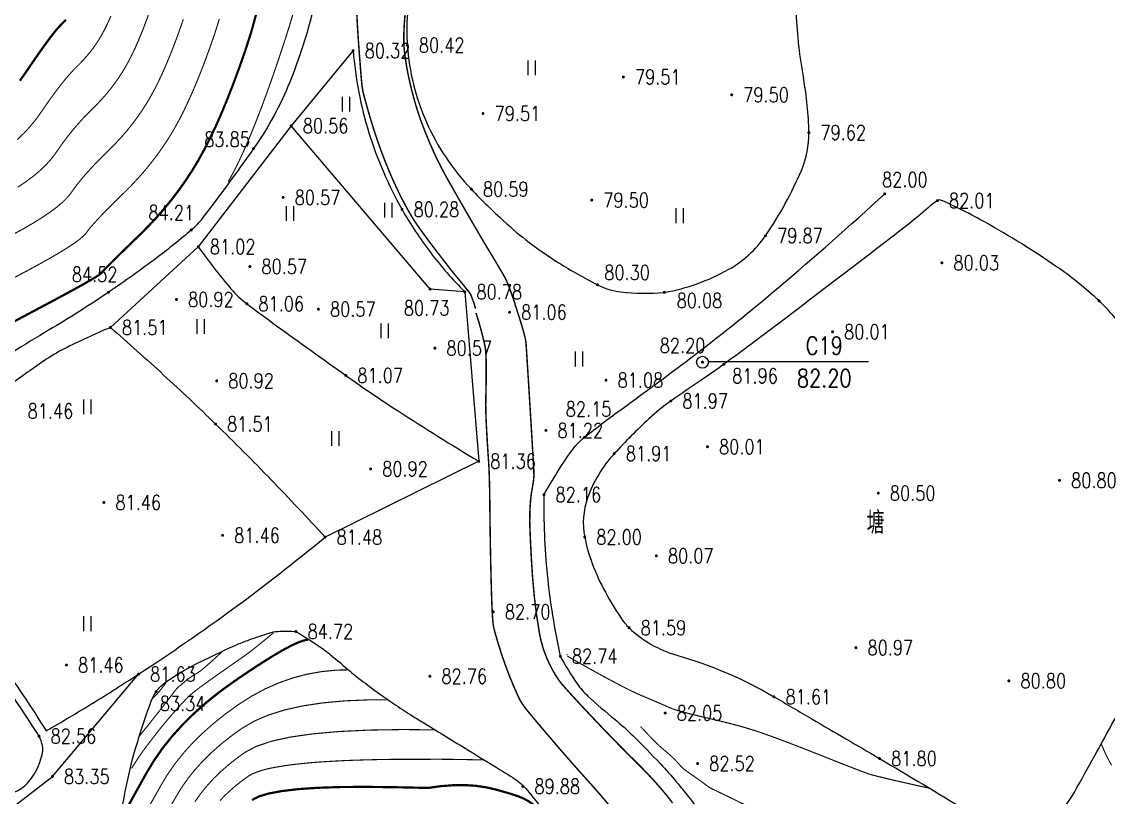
# Model space of a CAD drawing. Extents: x 532522 to 2902776, y -101917278 to 111238625.
# Drawn here: x 1220888 to 1294345, y 2996121 to 3048541 of the extents above; entities that cross this region are included whole.
import ezdxf
from ezdxf.enums import TextEntityAlignment as Align

# ---------------------------------------------------------------- set-up
doc = ezdxf.new("R2010")
doc.units = 0
doc.header["$LTSCALE"] = 1000
doc.header["$MEASUREMENT"] = 0
doc.header["$PDMODE"] = 33
doc.header["$PDSIZE"] = 0.125
doc.linetypes.add('X2', pattern=[10, 8, -2])
doc.layers.get('0').update_dxf_attribs({"linetype": 'CONTINUOUS'})
doc.layers.add('Õ÷μØºìÏß', color=20, linetype='CONTINUOUS')
doc.layers.add('新地形图', color=7, linetype='CONTINUOUS')
doc.styles.add('HZ', font='rs', dxfattribs={"width": 0.8, "bigfont": 'hztxt'})
doc.linetypes.add('10421', pattern='A,2,[150,AAA.SHX,S=1,R=0,X=0,Y=1],1e-11', length=2)

# ---------------------------------------------------------------- blocks, each defined once
blk = doc.blocks.new('GC200')
at = {"linetype": 'Continuous', "const_width": 0.2, "flags": 128}
blk.add_lwpolyline([(-0.1, 0, 1), (0.1, 0, 1)], format="xyb", close=True, dxfattribs=at)
blk = doc.blocks.new('GC121')
for p, q in [((-0.5, -0.64), (-0.5, 1.36)), ((-0.5, -0.64), (-0.5, 0.86)), ((0.5, -0.64), (0.5, 1.36))]:
    blk.add_line(p, q)
blk = doc.blocks.new('GC117')
blk.add_circle((0, 0), 0.8)
blk.add_point((0, 0))
blk = doc.blocks.new('A$C22E77CCE')
at = {"layer": '新地形图', "color": 53, "linetype": 'Continuous'}
for p, q in [((367124, 415722), (360841, 407546)), ((376512, 404678), (367124, 415722)), ((374614, 410068), (374614, 410068)), ((360841, 407546), (354897, 402086)), ((378863, 404490), (376512, 404678)), ((378863, 404490), (379796, 393042)), ((406160, 399757, 82198), (395327, 399757, 82198)), ((379796, 393042), (369408, 387909))]:
    blk.add_line(p, q, dxfattribs=at)
at = {"layer": '新地形图', "color": 53, "linetype": 'Continuous', "flags": 128}
for points, const_width in [([(351890, 422891), (351742, 422733), (351587, 422578), (351412, 422395), (351201, 422149), (350957, 421842), (350678, 421474), (350364, 421044), (350016, 420552), (349633, 420000), (349216, 419385), (348780, 418765)], 150), ([(357485, 423254), (357258, 422639), (357033, 422059), (356809, 421516), (356585, 421008), (356362, 420536), (356141, 420101), (355920, 419701), (355692, 419323), (355450, 418952), (355193, 418588), (354922, 418231), (354636, 417881), (354336, 417538), (354022, 417203), (353693, 416874), (353360, 416543), (353035, 416202), (352718, 415851), (352408, 415489), (352106, 415116), (351811, 414733), (351524, 414339), (351244, 413935), (350942, 413528), (350587, 413126), (350179, 412729), (349719, 412337), (349205, 411950), (348639, 411568)], 75), ([(359828, 422915), (359541, 422091), (359255, 421312), (358970, 420579), (358686, 419892), (358403, 419250), (358122, 418653), (357841, 418102), (357562, 417597), (357274, 417119), (356968, 416650), (356643, 416189), (356300, 415738), (355939, 415295), (355559, 414862), (355161, 414437), (354745, 414022), (354334, 413618), (353952, 413229), (353598, 412855), (353273, 412496), (352976, 412152), (352708, 411823), (352469, 411509), (352258, 411210), (352023, 410909), (351709, 410590), (351316, 410254), (350846, 409899), (350297, 409527), (349670, 409136), (348964, 408727), (348180, 408301)], 75), ([(362270, 422949), (361944, 421923), (361597, 420927), (361251, 419985), (360907, 419099), (360563, 418268), (360221, 417491), (359881, 416770), (359542, 416104), (359204, 415493), (358856, 414915), (358485, 414347), (358093, 413791), (357678, 413245), (357241, 412710), (356782, 412186), (356301, 411672), (355798, 411169), (355309, 410692), (354869, 410256), (354479, 409860), (354138, 409504), (353847, 409188), (353606, 408913), (353414, 408679), (353272, 408485), (353103, 408290), (352830, 408055), (352454, 407779), (351973, 407461), (351388, 407103), (350700, 406704), (349908, 406264), (349012, 405783), (348111, 405300)], 75), ([(364773, 423344), (364443, 422136), (364060, 420932), (363653, 419763), (363247, 418659), (362843, 417619), (362441, 416644), (362040, 415733), (361640, 414887), (361242, 414106), (360846, 413389), (360437, 412710), (360003, 412045), (359542, 411392), (359056, 410752), (358544, 410124), (358005, 409509), (357441, 408907), (356851, 408317), (356283, 407767), (355786, 407282), (355359, 406864), (355003, 406511), (354718, 406224), (354504, 406004), (354360, 405849), (354287, 405760), (354184, 405672), (353952, 405520), (353591, 405304), (353100, 405024), (352480, 404680), (351730, 404272), (350851, 403800), (349843, 403264), (348832, 402727), (347945, 402249)], 150), ([(367317, 423515), (366996, 422448), (366615, 421257), (366177, 419941), (365715, 418609), (365267, 417373), (364833, 416231), (364413, 415184), (364006, 414231), (363613, 413373), (363233, 412610), (362867, 411941)], 75), ([(354931, 423139), (354767, 422766), (354603, 422419), (354440, 422099), (354278, 421805), (354110, 421527), (353932, 421254), (353743, 420987), (353544, 420724), (353334, 420467), (353113, 420215), (352882, 419968), (352640, 419726), (352386, 419469), (352118, 419176), (351837, 418847), (351543, 418481), (351235, 418080), (350913, 417643), (350578, 417169), (350230, 416660), (349861, 416147), (349465, 415661), (349042, 415204), (348592, 414775)], 75), ([(368267, 380975), (367993, 380936), (367620, 380808), (367148, 380593), (366577, 380289), (365907, 379897), (365138, 379417), (364269, 378849), (363302, 378193), (362319, 377483), (361404, 376753), (360556, 376003), (359776, 375233), (359062, 374443), (358417, 373633), (357839, 372803), (357328, 371954), (356880, 371147), (356491, 370448), (356162, 369856)], 150), ([(410264, 370945), (409418, 371132), (408667, 371300), (408011, 371449), (407451, 371579), (406986, 371691), (406616, 371783), (406341, 371857), (406161, 371912), (405995, 371971), (405762, 372058), (405460, 372173), (405090, 372315), (404652, 372486), (404147, 372684), (403573, 372910), (402932, 373164), (402277, 373422), (401665, 373661), (401095, 373882), (400567, 374083), (400081, 374266), (399638, 374430), (399237, 374575), (398878, 374702), (398527, 374819), (398152, 374937), (397752, 375055), (397327, 375175), (396877, 375294), (396402, 375415), (395903, 375537), (395378, 375659), (394866, 375777), (394404, 375888), (393993, 375992), (393631, 376088), (393319, 376177), (393058, 376258), (392846, 376332), (392685, 376398), (392536, 376465), (392364, 376542), (392168, 376627), (391947, 376723), (391703, 376827), (391434, 376941), (391142, 377064), (390826, 377196), (390459, 377358), (390018, 377569), (389501, 377829), (388909, 378139), (388241, 378498), (387498, 378907), (386680, 379365), (385786, 379873)], 75), ([(397901, 369772), (396715, 370352), (395426, 370972)], 75)]:
    blk.add_lwpolyline(points, dxfattribs=dict(at, const_width=const_width))
at = {"layer": '新地形图', "color": 53, "linetype": '10421', "flags": 128}
for points in [[(368399, 458110, 0.056989), (368899, 449889, 0.072576), (370934, 443737, 0.044064), (373658, 439319, -0.09136), (374772, 437060, -0.036037), (375313, 434447, -0.021204), (375718, 429935, -0.068812), (375307, 425385, 0.074298), (374971, 421164, 0.087623), (376265, 415963, 0.086049), (379301, 411432, 0.016298), (381498, 409275, 0.022392), (383213, 407834, 0.02468), (385206, 406456, 0.01985), (387825, 404972, 0.091142), (389399, 404495, 0.050488), (392351, 404461)], [(369032, 425337, -0.043328), (367019, 418669, -0.059135), (364577, 414179, -0.009109), (361081, 409427, -0.052223), (360372, 408677, -0.016172), (358031, 406794, -0.012116), (354769, 404463, -0.015805), (350724, 401900, 0.013048), (345808, 398823, 0.026132), (345036, 398250, 0.008588), (342812, 396351)], [(384211, 390785, -0.026299), (386059, 393714, -0.070179), (386952, 394663, -0.012528), (389493, 396595, 0.006497), (394435, 400260, 0.012944), (400058, 404779, 0.009742), (407247, 411116)], [(360841, 407546, 0.022671), (363044, 404706, 0.055024), (364124, 403689, 0.004734), (366135, 402203, 0.002056), (370811, 398846, 0.011264), (374355, 396441, 0.007517), (379796, 393042)], [(354897, 402086, -0.007062), (358498, 398873, -0.007062), (362006, 395561, -0.007792), (365767, 391792, -0.007792), (369408, 387909)], [(338879, 392185, 0.015162), (338758, 391369, 0.018077), (338702, 390679, 0.013793), (338682, 389554, 0.028401), (338719, 389008, 0.211473), (339641, 387472, -0.057808), (344337, 383279, -0.023246), (347406, 379484, -0.020149), (350553, 374816)], [(384211, 390785, 0.014715), (384239, 388085, 0.014715), (384426, 385392, 0.015267), (384787, 382615, 0.015267), (385316, 379865)], [(276376, 312976, 0.008994), (279044, 315249, 0.020924), (280130, 316294, 0.002468), (284981, 321414, 0.018056), (285615, 322141, 0.000864), (287082, 323957, -0.000939), (288432, 325627, -0.001108), (290297, 327916, 0.001504), (291669, 329603, 0.023364), (292661, 330954, -0.013894), (294285, 333256, -0.013334), (295593, 334913, -0.028564), (296267, 335633, -0.029876), (297053, 336296, -0.026222), (298028, 336948, -0.00108), (299533, 337839, -0.00034), (304322, 340658, -0.000379), (312205, 345280, -0.000771), (316082, 347542, -0.015519), (317896, 348523, -0.030299), (318868, 348939, -0.054713), (320234, 349264, 0.03424), (322430, 349694, 0.00401), (326109, 350710, -0.003033), (330970, 352064, -0.009712), (333441, 352685, 0.019804), (334646, 353014, 0.103593), (337073, 354378, -0.03535), (343516, 359258), (347332, 361744), (351178, 364250, 0.024553), (352472, 365186, 0.020747), (353897, 366428, 0.053978), (354713, 367388, 0.05188), (355332, 368543, 0.056207), (355833, 370305, -0.030785), (356582, 373559, -0.014688), (357653, 376823, -0.068767), (357995, 377476, -0.085533), (358666, 378137, -0.035421), (360608, 379296, -0.005992), (362482, 380212, -0.011021), (363517, 380675, -0.01327), (364276, 380972, -0.007608), (365621, 381433, -0.064902), (366225, 381547, -0.032556), (367446, 381536)], [(367446, 381536, -0.014058), (368957, 380578, -0.024479), (369780, 379962, -0.004607), (371102, 378849, 0.013422), (371562, 378474, 0.004619), (372715, 377604, 0.007109), (373478, 377056, 0.004428), (374644, 376258, 0.009421), (375202, 375899, 0.001319), (376019, 375397, -0.000377), (378878, 373648, -0.000521), (380974, 372361, -0.00097), (382098, 371666, -0.074226), (382977, 370920, -0.033836), (384503, 368918, -0.013629), (385271, 367682, -0.007944), (386497, 365507, -0.034736), (387345, 363646, 0.026428), (388419, 361183, 0.089146), (389239, 360085, 0.045841), (391332, 358463)], [(385316, 379865, 0.027449), (386459, 378000, 0.055078), (387175, 377176, 0.016094), (389018, 375579, -0.024487), (390212, 374510, -0.008907), (392088, 372588, -0.014874), (393156, 371384, -0.019745), (395018, 368968, -0.010069), (398380, 364023, -0.004863), (399561, 362169, -0.003149), (401339, 359277, -0.023817), (404124, 354145, -0.063286), (404824, 352054, -0.016721), (405078, 350512, -0.008769), (405412, 347552, -0.003939), (405595, 345454, -0.013549), (405627, 344842, -0.097852), (405500, 344099, 0.109893), (405401, 343434, 0.033629), (405551, 342368, -0.010991), (406156, 339137, -0.014364), (406566, 336103, 0.021244), (406871, 334056, 0.147522), (407939, 332022, 0.039473), (414290, 326502, 0.01752), (418376, 323698, -0.035846), (420323, 322254, -0.013274), (423348, 319512, 0.011093), (426953, 316215, 0.013491), (430172, 313549, -0.016426), (432803, 311345, -0.035532), (433784, 310332, -0.010478), (436776, 306613, -0.043805), (439940, 301665, -0.156465), (440226, 300009, -0.016788), (440031, 298892, 0.014077), (439791, 297562, 0.009132), (439114, 292462, -0.013332), (438621, 288974, -0.02856), (437986, 286185, 0.018135), (436894, 281817, 0.019313), (436169, 277597, 0.074737), (436188, 276485, 0.029986), (436395, 275591, -0.009394), (437169, 272772, -0.051128), (438139, 266226, 0.228936), (438875, 264862, 0.033512), (439815, 264274, -0.011732), (442567, 262716, -0.000167), (449493, 258575, -0.003374), (449835, 258367, -0.002394), (451585, 257276, 0.000878), (456347, 254287, 0.0016), (462128, 250697, 0.003582), (464727, 249121, 0.023643), (465022, 248963, 0.001468), (469895, 246665, 0.070434), (476842, 244539, -0.184677), (479313, 243119, -0.191694), (479639, 242085, 0.148639), (479941, 240742, 0.012374), (481573, 238029, -0.011646), (483310, 235148, -0.005833), (485461, 231284, 0.011089), (486613, 229263, 0.029874), (489034, 225726, -0.022956), (492246, 221170, -0.005356), (495059, 216658, 0.007663), (497039, 213514, 0.001863), (498251, 211669, -0.000794), (501105, 207343, -0.018008), (502614, 204857, 0.061534), (503119, 204169, 0.180416), (503276, 204091, 0.009376), (506525, 203822, 0.007043), (508286, 203735, 0.005936), (510377, 203685, 0.281582), (512841, 205152, -0.304634), (515204, 206427, -0.402324), (516540, 204870, 0.484614), (517895, 203671, 0.01364), (521080, 204334, -0.008058), (526456, 205518, -0.002698), (530891, 206394, 0.002459), (535758, 207354, 0.093581), (540262, 209185, 0.054757), (546674, 214394)]]:
    blk.add_lwpolyline(points, format="xyb", dxfattribs=at)
at = {"layer": '新地形图', "color": 53, "linetype": 'Continuous', "flags": 128}
for points, const_width in [([(374924, 424291, 0.010773), (374777, 422737, 0.015696), (374733, 421666, 0.036908), (374811, 420445, 0.023591), (375162, 418564, 0.013747), (375569, 417034, 0.018201), (375949, 415900, 0.016259), (376777, 413898, 0.020876), (377537, 412390, 0.003112), (378395, 410872, 0.001935), (379799, 408446, 0.003852), (380409, 407419, -0.002304), (381435, 405705, -0.041847), (381807, 404937, -0.019476), (382398, 403204)], 100), ([(376394, 370963, -0.050193), (378907, 371152, -0.060557), (380976, 370848, -0.006785), (381939, 370571, -0.011902), (382482, 370392, -0.072267), (383413, 369900, -0.051722), (384503, 368918)], 150)]:
    blk.add_lwpolyline(points, format="xyb", dxfattribs=dict(at, const_width=const_width))
at = {"layer": '新地形图', "color": 53, "linetype": 'X2', "flags": 128}
for points in [[(366464, 447156, 100, 100, 0.016895), (366903, 445920, 100, 100, 0.02888), (367225, 445223, 100, 100, 0.000872), (367862, 444036, 100, 100, 0.005028), (367975, 443831, 100, 100, 0.004917), (368299, 443270, 100, 100, 0.002708), (368904, 442261, 100, 100, 0.041547), (369752, 441092, 100, 100, -0.035178), (370771, 439725, 100, 100, -0.031922), (371274, 438820, 100, 100, -0.01731), (372031, 437067, 100, 100, -0.036307), (372767, 434697, 100, 100, -0.058054), (372941, 433151, 100, 100, -0.016112), (372885, 431575, 100, 100, -0.016824), (372731, 430073, 100, 100, -0.002621), (372554, 428823, 100, 100, -0.002271), (372336, 427381, 100, 100, -0.03291), (371750, 424773, 100, 100, 0.068849), (371560, 423505, 100, 100, 0.016824), (371571, 422981, 100, 100, 0.004269), (371704, 420922, 100, 100, 0.002903), (371863, 418904, 100, 100, 0.010538), (371921, 418349, 100, 100, 0.032373), (372022, 417828, 100, 100, 0.009436), (372516, 416077, 100, 100, 0.014749), (373212, 413999, 100, 100, 0.015873), (373976, 412112, 100, 100, 0.021351), (374961, 410117, 100, 100, 0.030186), (375800, 408785, 100, 100, 0.006093), (376528, 407795, 100, 100, 0.003696), (377761, 406187, 100, 100, 0.009734), (378418, 405376, 100, 100, -0.009011), (379129, 404501, 100, 100, -0.071013), (379300, 404205, 100, 100, -0.027096), (379585, 403362, 100, 100, 0)], [(379615, 403067, 100, 100, -0.023606), (380182, 401021, 100, 100, -0.051964), (380297, 400061, 100, 100, -0.0107), (380282, 397391, 100, 100, 0.018649), (380297, 395859, 100, 100, 0.005938), (380452, 393244, 100, 100, -0.011372), (380519, 391877, 100, 100, -0.003794), (380547, 390327, 100, 100, 0.001815), (380592, 387085, 100, 100, 0.00338), (380672, 383824, 100, 100, 0.007553), (380740, 382366, 100, 100, 0.051661), (380877, 381544, 100, 100, 0.018703), (381567, 379354, 100, 100, 0.022174), (382469, 377143, 100, 100, 0.059297), (382937, 376379, 100, 100, 0.007808), (383518, 375666, 100, 100, 0.002869), (385140, 373760, 100, 100, 0.005999), (387233, 371389, 100, 100, -0.009561), (388535, 369892, 100, 100, -0.047749), (389535, 368435, 100, 100, 0.028804), (391096, 365964, 100, 100, 0.039054), (393382, 363246, 100, 100, -0.045795), (395301, 360901, 100, 100, -0.017429), (396520, 358953, 100, 100, -0.014954), (397791, 356596, 100, 100, -0.01196), (398857, 354338, 100, 100, -0.012416), (399776, 352115, 100, 100, -0.021724), (400724, 349288, 100, 100, -0.023148), (401373, 346566, 100, 100, -0.037109), (401647, 344163, 100, 100, 0.044424), (401905, 342158, 100, 100, 0.008206), (402471, 339780, 100, 100, 0.012881), (402894, 338281, 100, 100, 0.002158), (403350, 336838, 100, 100, 0.001319), (404111, 334481, 100, 100, 0.00411), (404963, 331939, 100, 100, 0.005976), (405584, 330203, 100, 100, 0.035545), (405907, 329492, 100, 100, 0.016648), (406751, 328056, 100, 100, 0.043514), (407289, 327350, 100, 100, 0.013936), (409207, 325356, 100, 100, 0.059129), (410316, 324498, 100, 100, 0.036529), (412338, 323477, 100, 100, 0)]]:
    blk.add_lwpolyline(points, format="xyseb", dxfattribs=at)
at = {"layer": '新地形图', "color": 53, "linetype": 'Continuous'}
blk.add_lwpolyline([(371307, 420796), (367124, 415722)], dxfattribs=at)
at = {"layer": '新地形图', "color": 53, "linetype": '10421', "flags": 128}
blk.add_lwpolyline([(415734, 367690, 0.284922), (417429, 367770, 0.115437), (420070, 370672, 0.000716), (421453, 373160, 0.000952), (422486, 375036, 0.000595), (424494, 378704, 0.000614), (426431, 382266, 0.041862), (427756, 385286, 0.068114), (428147, 387281, 0.176531), (427538, 389309, -0.103824), (426052, 392512, -0.056097), (425689, 395643, 0.069079), (425328, 398183, 0.070941), (424013, 401122, 0.063815), (421736, 403881, 0.037297), (418867, 406195, 0.024164), (414038, 409196, 0.020826), (411093, 410677, 0.255207), (410807, 410656, 0.039906), (410178, 410172, -0.019327), (408922, 409123, -0.00202), (400001, 402294, -0.005024), (396376, 399600, -0.010042), (394944, 398601, 0.006685), (392783, 397115, 0.033473), (391307, 395914, 0.019166), (388964, 393560, 0.101269), (387161, 390568, 0.13425), (386964, 387921, 0.041591), (387471, 386133, 0.036112), (388366, 384189, 0.020805), (389456, 382392, 0.055516), (389963, 381787, 0.121168), (393186, 379937, -0.062259), (399762, 377125, -0.000232), (402330, 375624, -0.00013), (406900, 372948, -0.005277), (412829, 369390, 0.010837)], format="xyb", close=True, dxfattribs=at)
at = {"layer": '新地形图', "color": 53, "linetype": 'Continuous', "flags": 128}
for points in [[(382398, 403204, 100, 100, -0.01774), (382904, 401523, 100, 100, -0.048459), (383007, 400887, 100, 100, -0.000209), (383168, 398333, 100, 100, -0.000332), (383267, 396730, 100, 100, -0.000291), (383478, 393241, 100, 100, -0.001208), (383527, 392400, 100, 100, -0.063003), (383461, 391465, 100, 100, 0.03712), (383267, 389889, 100, 100, 0.021297), (383259, 388568, 100, 100, 0.008369), (383440, 385212, 100, 100, 0.025621), (383905, 381410, 100, 100, 0.057077), (384393, 379757, 100, 100, 0.035291), (384977, 378612, 100, 100, 0.046293), (385558, 377823, 100, 100, 0.005825), (386650, 376624, 100, 100, 0.003655), (388426, 374747, 100, 100, 0.006993), (390513, 372634, 100, 100, -0.012749), (391644, 371462, 100, 100, -0.023907), (392907, 369946, 100, 100, -0.013976)], [(365915, 381439, 75, 75, -0.00771), (364607, 380373, 75, 75, -0.014297), (363878, 379829, 75, 75, -0.000999), (362514, 378877, 75, 75, 0.002561), (361983, 378504, 75, 75, 0.003662), (360998, 377793, 75, 75, 0.008122), (360561, 377462, 75, 75, 0.030046), (360116, 377068, 75, 75, 0.016019), (359353, 376255, 75, 75, 0.004962), (358663, 375455, 75, 75, 0.007072), (358193, 374882, 75, 75, 0.004125), (358091, 374752, 75, 75, 0.000536), (357316, 373746, 75, 75, 0.014791), (356938, 373222, 75, 75, 0.008471), (356322, 372278, 75, 75, 0)], [(362502, 380222, 75, 75, -0.011535), (361392, 379213, 75, 75, -0.013202), (360909, 378815, 75, 75, 0.064103), (359667, 377924, 75, 75, 0.074288), (359369, 377655, 75, 75, 0.009566), (359133, 377358, 75, 75, -0.002676), (358303, 376282, 75, 75, -0.001863), (357968, 375856, 75, 75, -0.002179), (356859, 374469, 75, 75, 0)], [(358654, 378080, 75, 75, -0.013898), (358414, 377751, 75, 75, -0.013898), (358157, 377436, 75, 75, -0.010706), (357947, 377203, 75, 75, -0.010706), (357727, 376980, 75, 75, 0)], [(421903, 373906, 75, 75, 0.008691), (422130, 373369, 75, 75, 0.015565), (422272, 373076, 75, 75, 0.006457), (422587, 372490, 75, 75, -0.019379)]]:
    blk.add_lwpolyline(points, format="xyseb", dxfattribs=at)
at = {"layer": '新地形图', "color": 53, "linetype": 'Continuous', "const_width": 75, "elevation": 82000, "flags": 128}
blk.add_lwpolyline([(385771, 379938), (385784, 380010)], dxfattribs=at)
at = {"layer": '新地形图', "color": 53, "linetype": '10421', "flags": 128}
blk.add_lwpolyline([(275682, 315669), (285206, 323936), (297339, 338294), (314624, 348885), (324671, 351600), (338324, 357345), (341651, 363448), (342356, 365094), (350977, 371734), (356803, 378655)], dxfattribs=at)
at = {"layer": '新地形图', "color": 53, "linetype": 'Continuous'}
for points, const_width, elevation in [([(370995, 378940), (370213, 378927), (369203, 378830), (368211, 378653), (367238, 378398), (366284, 378063), (365349, 377650), (364433, 377157), (363535, 376584), (362677, 375964), (361877, 375326), (361136, 374671), (360454, 373998), (359831, 373308), (359267, 372601), (358762, 371876), (358316, 371134), (357919, 370425), (357564, 369802)], 75, 86000), ([(373681, 376915), (372433, 376918), (370785, 376851), (369274, 376714), (367900, 376507), (366662, 376230), (365561, 375882), (364596, 375464), (363768, 374976), (363034, 374445), (362350, 373900), (361716, 373339), (361133, 372764), (360600, 372174), (360118, 371569), (359686, 370949), (359304, 370314), (358959, 369704)], 75, 87000), ([(376854, 374887), (374653, 374909), (372368, 374872), (370337, 374775), (368561, 374616), (367039, 374396), (365772, 374114), (364759, 373772), (364001, 373368), (363391, 372927), (362822, 372473), (362296, 372008), (361811, 371530), (361369, 371040), (360968, 370537), (360609, 370022)], 75, 88000), ([(381207, 372207), (381225, 372207)], 75, 89000), ([(376394, 370963), (375920, 370973), (374025, 371013), (372112, 371036), (370404, 371022), (368902, 370971), (367604, 370882), (366512, 370755), (365625, 370591), (364943, 370390), (364467, 370151)], 150, 90000)]:
    blk.add_lwpolyline(points, dxfattribs=dict(at, const_width=const_width, elevation=elevation))
at = {"layer": '新地形图', "color": 53, "linetype": 'Continuous', "const_width": 75, "elevation": 83000}
blk.add_lwpolyline([(395426, 370972, 0.002274), (394858, 371390, 0.003564), (394492, 371652, 0.002132), (393920, 372052, -0.007469), (393758, 372168, -0.059233), (393395, 372509, 0.034855), (392808, 373118, 0.011987), (392265, 373584, -0.021394), (391966, 373850, -0.003504), (391763, 374050, -0.001784), (391368, 374447, -0.007769), (391093, 374735, 0.007213), (390798, 375045, 0.009111), (390725, 375116, 0.025626)], format="xyb", dxfattribs=at)
at = {"layer": '新地形图', "color": 53, "linetype": 'Continuous'}
blk.add_lwpolyline([(380167, 372853, 75, 75, 0.002135), (378028, 372893, 75, 75, 0.003956), (376873, 372900, 75, 75, 0.000073), (374050, 372894, 75, 75, 0.002073), (373950, 372894, 75, 75, 0.003132), (372776, 372874, 75, 75, 0.002671), (371400, 372836, 75, 75, 0.004305), (370415, 372794, 75, 75, 0.003557), (369222, 372725, 75, 75, 0.00626), (368425, 372663, 75, 75, 0.004936), (367417, 372562, 75, 75, 0.009838), (366808, 372483, 75, 75, 0.00723), (365983, 372347, 75, 75, 0.017273), (365409, 372223, 75, 75, 0.020021), (364922, 372079, 75, 75, 0.02695), (364502, 371911, 75, 75, 0.039759), (364234, 371759, 75, 75, 0.007951), (363967, 371573, 75, 75, 0.009439), (363748, 371408, 75, 75, 0.002447), (363424, 371153, 75, 75, 0.006045), (363295, 371047, 75, 75, 0.006686), (363087, 370867, 75, 75, 0.006474), (362876, 370676, 75, 75, 0.007124), (362683, 370492, 75, 75, 0.006912), (362490, 370296, 75, 75, 0.007556), (362313, 370106, 75, 75, 0.007349)], format="xyseb", dxfattribs=at)
for centre, radius, start, end in [((433508, 424770), 32288, 182.55733, 190.44343), ((397286, 422930), 26066, 184.69673, 197.13237), ((379959, 414900), 22163, 0.92153, 10.44343), ((397286, 422930), 26066, 197.13237, 209.56801), ((395907, 415157), 6213, 337.20459, 0.92153), ((378919, 422296), 24640, 325.35873, 337.20459), ((397286, 422930), 26066, 209.56801, 217.29807), ((392987, 412576), 7541, 299.2399, 325.35873), ((397286, 422930), 26066, 217.29807, 225.02812), ((390006, 417901), 13643, 279.89715, 299.2399), ((375056, 354358), 51810, 112.89767, 116.7022), ((356871, 390512), 11340, 116.7022, 124.83949), ((422931, 295603), 126977, 124.83949, 126.21213), ((280822, 495361), 139261, 306.28437, 309.50285), ((280822, 495361), 139261, 303.06589, 306.28437), ((284201, 333064), 77802, 32.14612, 36.67821), ((280822, 495361), 139261, 301.5568, 303.06589), ((280822, 495361), 139261, 300.04771, 301.5568), ((347755, 373269), 2609, 11.9116, 27.18257), ((344478, 374541), 5951, 342.74315, 348.49194), ((349213, 373576), 1118, 348.49194, 11.9116), ((347117, 373721), 3187, 334.88499, 342.74315), ((346691, 373700), 3550, 317.0316, 326.70018), ((345521, 374469), 4950, 326.70018, 334.88499), ((347555, 372896), 2370, 290.2943, 317.0316)]:
    blk.add_arc(centre, radius, start, end, dxfattribs=at)
at = {"layer": '新地形图', "color": 53, "linetype": 'Continuous', "xscale": 500, "yscale": 500}
for name, p, zscale in [('GC200', (374971, 421164, 80417), 1000), ('GC200', (371307, 420796, 80318), 1000), ('GC121', (383399, 419461), 1000), ('GC200', (389578, 419018, 79510), 500), ('GC121', (370846, 417000), 1000), ('GC200', (396903, 417810, 79500), 500), ('GC200', (380090, 416550, 79510), 500), ('GC200', (367124, 415722, 80555), 1000), ('GC200', (402119, 415257, 79615), 1000), ('GC200', (364577, 414179, 83854), 1000), ('GC200', (379301, 411432, 80591), 1000), ('GC200', (366576, 410878, 80570), 500), ('GC200', (387440, 410696, 79500), 500), ('GC200', (407247, 411116, 81995), 1000), ('GC200', (410807, 410656, 82011), 1000), ('GC121', (367047, 409616), 1000), ('GC121', (373705, 409835), 1000), ('GC200', (374614, 410068, 80276), 1000), ('GC121', (393399, 409461), 1000), ('GC200', (360372, 408677, 84213), 1000), ('GC200', (399191, 408290, 79871), 1000), ('GC200', (360841, 407546, 81020), 1000), ('GC200', (364329, 406203, 80570), 500), ('GC200', (411112, 406453, 80030), 500), ('GC200', (376512, 404678, 80733), 1000), ('GC200', (387825, 404972, 80298), 1000), ('GC200', (354769, 404463, 84524), 1000), ('GC200', (359367, 403981, 80920), 500), ('GC200', (378863, 404490, 80777), 1000), ('GC200', (392351, 404461, 80081), 1000), ('GC200', (364124, 403689, 81059), 1000), ('GC200', (368963, 403320, 80565), 1000), ('GC200', (421736, 403881, 82324), 1000), ('GC121', (361008, 401972), 1000), ('GC200', (381888, 403114, 81059), 1000), ('GC200', (354897, 402086, 81513), 1000), ('GC121', (373445, 401673), 1000), ('GC200', (403719, 401797, 80010), 500), ('GC200', (376837, 400687, 80570), 500), ('GC121', (386593, 399777), 1000), ('GC117', (394927, 399737, 82198), 500), ('GC200', (394926, 399740, 82214), 1000), ('GC200', (394927, 399737, 82198), 1000), ('GC200', (394929, 399734, 82212), 1000), ('GC200', (396376, 399600, 81959), 1000), ('GC200', (370811, 398846, 81073), 1000), ('GC200', (362083, 398482, 80922), 1000), ('GC200', (388407, 398523, 81080), 500), ('GC121', (353354, 396539), 1000), ('GC200', (392783, 397115, 81966), 1000), ('GC200', (362006, 395561, 81510), 1000), ('GC200', (384344, 395128, 81220), 500), ('GC121', (370109, 394406), 1000), ('GC200', (386952, 394663, 82147), 1000), ('GC200', (395265, 394024, 80010), 500), ('GC200', (379796, 393042, 81360), 1000), ('GC200', (388964, 393560, 81911), 1000), ('GC200', (372493, 392524, 80920), 500), ('GC200', (419066, 391751, 80800), 500), ('GC200', (384211, 390785, 82164), 1000), ('GC200', (406814, 390890, 80500), 500), ('GC200', (354457, 390258, 81460), 500), ('GC200', (362484, 388036, 81460), 500), ('GC200', (369408, 387909, 81481), 1000), ('GC200', (386964, 387921, 82002), 1000), ('GC200', (391810, 386650, 80070), 500), ('GC200', (380783, 382864, 82700), 500), ('GC121', (353354, 381888), 1000), ('GC200', (367446, 381536, 84724), 1000), ('GC200', (389963, 381787, 81588), 1000), ('GC200', (405303, 380442, 80970), 500), ('GC200', (385316, 379865, 82736), 1000), ('GC200', (351929, 379272, 81460), 500), ('GC200', (356803, 378655, 81634), 1000), ('GC200', (376494, 378510, 82760), 500), ('GC200', (357995, 377476, 83339), 1000), ('GC200', (415643, 378196, 80800), 500), ('GC200', (399762, 377125, 81605), 1000), ('GC200', (392403, 376025, 82050), 1000), ('GC200', (350075, 374461, 82555), 1000), ('GC200', (394599, 372610, 82517), 1000), ('GC200', (406900, 372948, 81802), 1000), ('GC200', (350977, 371734, 83351), 1000), ('GC200', (382785, 371067, 89880), 500)]:
    blk.add_blockref(name, p, dxfattribs=dict(at, zscale=zscale))
at = {"layer": '新地形图', "color": 53, "linetype": 'Continuous', "style": 'HZ', "width": 0.8}
for s, height, p in [('80.42', 1000, (377296, 421164)), ('80.32', 1000, (373632, 420796)), ('79.51', 1000, (391903, 419018)), ('79.50', 1000, (399228, 417810)), ('79.51', 1000, (382415, 416550)), ('80.56', 1000, (369449, 415722)), ('83.85', 1000, (362785, 414804)), ('79.62', 1000, (404444, 415257)), ('82.00', 1000, (408609, 412078)), ('80.57', 1000, (368901, 410878)), ('80.59', 1000, (381626, 411432)), ('79.50', 1000, (389765, 410696)), ('82.01', 1000, (413132, 410656)), ('84.21', 1000, (359015, 409849)), ('80.28', 1000, (376939, 410068)), ('79.87', 1000, (401516, 408290)), ('81.02', 1000, (363166, 407546)), ('80.03', 1000, (413437, 406453)), ('80.57', 1000, (366654, 406203)), ('80.30', 1000, (389832, 405799)), ('84.52', 1000, (353833, 405674)), ('80.78', 1000, (381188, 404490)), ('80.92', 1000, (361692, 403981)), ('81.06', 1000, (366449, 403689)), ('80.08', 1000, (394723, 403906)), ('80.57', 1000, (371288, 403320)), ('80.73', 1000, (376278, 403399)), ('81.06', 1000, (384213, 403114)), ('81.51', 1000, (357222, 402086)), ('80.01', 1000, (406044, 401797)), ('80.57', 1000, (379162, 400687)), ('82.20', 1000, (393579, 400864)), ('C19', 1200, (403160, 400857)), ('80.92', 1000, (364408, 398482)), ('81.07', 1000, (373136, 398846)), ('81.08', 1000, (390732, 398523)), ('81.96', 1000, (398480, 398810)), ('82.20', 1200, (403160, 398657)), ('81.97', 1000, (395108, 397115)), ('81.46', 1000, (350846, 396436)), ('82.15', 1000, (387225, 396572)), ('81.51', 1000, (364331, 395561)), ('81.22', 1000, (386669, 395128)), ('80.01', 1000, (397590, 394024)), ('81.91', 1000, (391289, 393560)), ('80.92', 1000, (374818, 392524)), ('81.36', 1000, (382121, 393042)), ('80.80', 1000, (421391, 391751)), ('82.16', 1000, (386536, 390785)), ('80.50', 1000, (409139, 390890)), ('81.46', 1000, (356782, 390258)), ('塘', 1500, (406626, 388980)), ('81.46', 1000, (364809, 388036)), ('81.48', 1000, (371733, 387909)), ('82.00', 1000, (389289, 387921)), ('80.07', 1000, (394135, 386650)), ('82.70', 1000, (383108, 382864)), ('84.72', 1000, (369771, 381536)), ('81.59', 1000, (392288, 381787)), ('80.97', 1000, (407628, 380442)), ('82.74', 1000, (387641, 379865)), ('81.46', 1000, (354254, 379272)), ('81.63', 1000, (359128, 378655)), ('82.76', 1000, (378819, 378510)), ('80.80', 1000, (417968, 378196)), ('81.61', 1000, (402087, 377125)), ('83.34', 1000, (359782, 376669)), ('82.05', 1000, (394728, 376025)), ('82.56', 1000, (352400, 374461)), ('81.80', 1000, (409225, 372948)), ('82.52', 1000, (396924, 372610)), ('83.35', 1000, (353302, 371734)), ('89.88', 1000, (385110, 371067))]:
    blk.add_text(s, height=height, dxfattribs=at).set_placement(p, align=Align.MIDDLE)

msp = doc.modelspace()

# ---------------------------------------------------------------- block references
at = {"layer": 'Õ÷μØºìÏß', "color": 1, "linetype": 'Continuous'}
msp.add_blockref('A$C22E77CCE', (871984, 2625789), dxfattribs=at)

doc.saveas('drawing.dxf')
